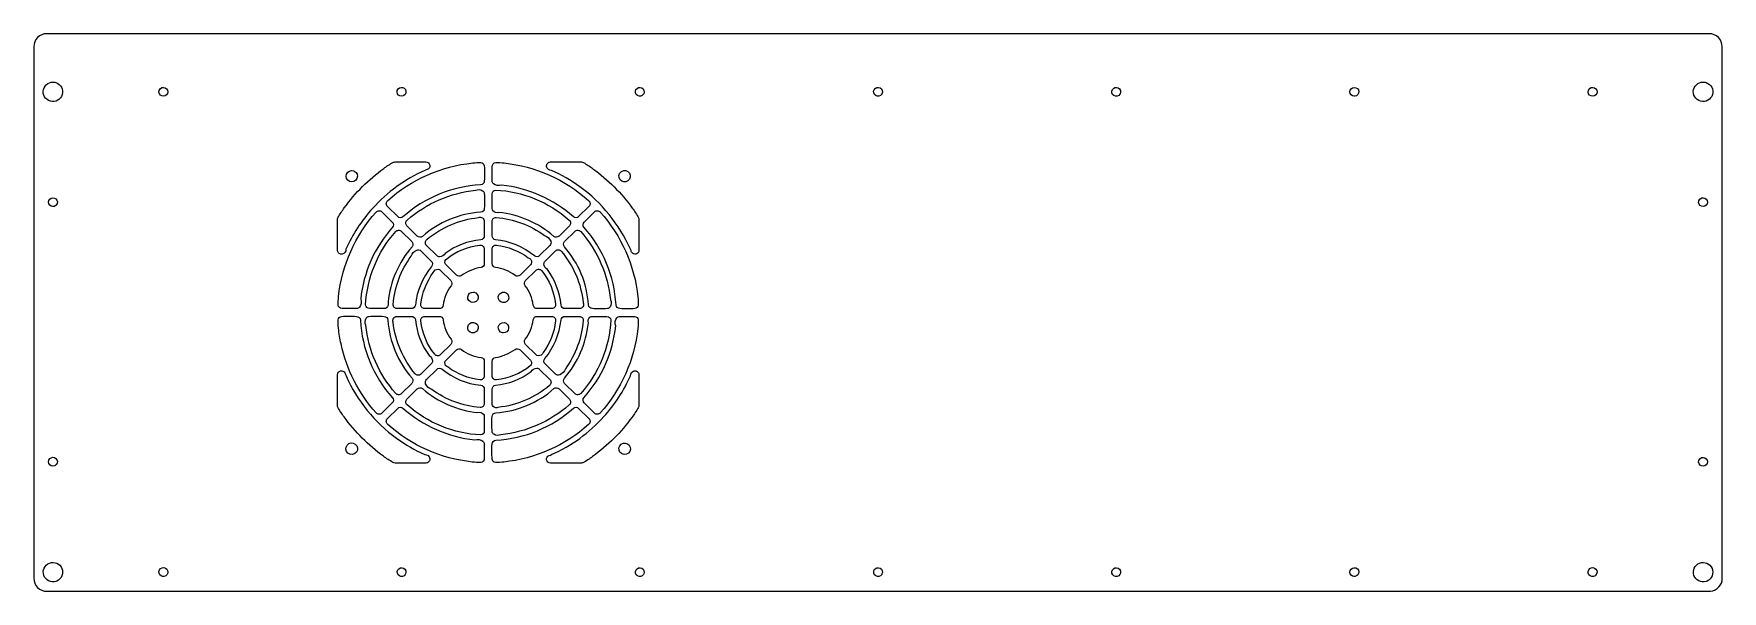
# Model space of a CAD drawing. Header units: millimetres. Extents: x -325 to 325, y -107 to 107.
import ezdxf

# ---------------------------------------------------------------- set-up
doc = ezdxf.new("R2010")
doc.units = ezdxf.units.MM
doc.layers.get('0').update_dxf_attribs({"color": 70})

msp = doc.modelspace()

# ---------------------------------------------------------------- linework, layer by layer
for points in [[(320.398, -107.348, 0.384311815), (324.875, -102.375), (324.875, 102.375, 0.414716963), (319.875, 107.375), (-319.875, 107.375, 0.414716963), (-324.875, 102.375), (-324.875, -102.375, 0.414716963), (-319.875, -107.375), (319.875, -107.375, 0.026441478)], [(-316.341, 88.5665, -38.210073195), (-316.72, 88.668)], [(-275.549, 86.6089, -27.52289523), (-275.777, 86.5119)], [(-182.668, 83.4354, -27.744393053), (-182.448, 83.5489)], [(-90.2489, 84.062, -27.361161103), (-90.1274, 84.2784)], [(1.41779, 84.062, -27.34548577), (1.53926, 84.2784)], [(93.0845, 84.062, -27.429888615), (93.2059, 84.2784)], [(183.271, 83.3011, -27.365180515), (183.519, 83.3102)], [(274.451, 86.6089, -27.522895236), (274.223, 86.5119)], [(318.659, 88.5665, -38.210073183), (318.28, 88.668)], [(-207.987, 23.7684), (-208, 23.9621), (-208, 35.8425, -0.145637104), (-207.758, 36.6595, -0.0281081), (-205.368, 40.3243, -0.078624597), (-190.197, 55.4605, -0.041172013), (-186.441, 57.8753, -0.103328353), (-185.843, 58), (-173.962, 58, -0.832702396), (-173.425, 55.0996, 0.028483368), (-174.405, 54.7187, 0.104779478), (-194.499, 40.1199, 0.078846244), (-204.751, 24.3336, -0.354262767), (-206.184, 22.4958, -0.437323942)], [(-201.544, 54.4852, -35.307009622), (-201.772, 54.5798)], [(-151.514, 56.4593, -0.034629053), (-151.5, 50.6782, -0.398578023), (-152.921, 49.1802, 0.171011227), (-182.806, 36.8271, -0.384447401), (-184.811, 36.9322), (-188.772, 40.8936, -0.444228473), (-188.656, 43.12, -0.158533956), (-155.975, 57.6035, -0.04132446), (-152.831, 57.7478, -0.342374562)], [(-147.124, 57.7522, -0.028074715), (-143.868, 57.5871, -0.157686782), (-111.344, 43.12, -0.444928322), (-111.228, 40.8936), (-115.189, 36.9322, -0.383935982), (-117.194, 36.8271, 0.157389266), (-144.883, 49.0651, -0.264343197), (-147.982, 49.5443, -0.216782016), (-148.5, 50.6782), (-148.5, 56.2574, -0.390037254)], [(-94.8192, 23.2482, 0.020993107), (-95.2813, 24.4054, 0.131325278), (-114.751, 48.4489, 0.050433974), (-125.666, 54.7507, -0.353972804), (-127.504, 56.1841, -0.477895151), (-126.038, 58), (-114.157, 58, -0.14548858), (-113.341, 57.758, -0.026271299), (-109.676, 55.3682, -0.078631285), (-94.5395, 40.1973, -0.041376541), (-92.1247, 36.4413, -0.102967147), (-92, 35.8425), (-92, 23.9621, -0.778218999)], [(-98.6723, 54.3657, -35.768973047), (-98.8738, 54.2227)], [(-151.514, 45.876, -0.034629053), (-151.5, 40.0948, -0.39877402), (-152.921, 38.5969, 0.166506657), (-175.292, 29.3127, -0.3844534), (-177.296, 29.4178), (-181.258, 33.3792, -0.445874571), (-181.141, 35.6055, -0.155561114), (-154.869, 47.0782, -0.259023874), (-152.142, 46.9044, -0.208819985)], [(-147.124, 47.1689, -0.170583697), (-118.859, 35.6055, -0.445356187), (-118.742, 33.3792), (-122.704, 29.4178, -0.384224601), (-124.708, 29.3127, 0.153893922), (-145.989, 38.5398, -0.303229292), (-148.155, 39.1381, -0.173931803), (-148.5, 40.0948), (-148.5, 45.6741, -0.390037254)], [(-316.951, 40.8911, -27.522895223), (-316.723, 40.9881)], [(-207.752, 2.87613, -0.030375299), (-207.587, 6.1315, -0.157680598), (-193.12, 38.6556, -0.445413495), (-190.894, 38.7723), (-186.932, 34.8109, -0.38427141), (-186.827, 32.8063, 0.158727126), (-199.065, 5.11745, -0.263965213), (-199.544, 2.01799, -0.217268718), (-200.678, 1.5), (-206.257, 1.5, -0.390403411)], [(-93.5407, 1.51366, -0.033790004), (-99.3218, 1.5, -0.398672728), (-100.82, 2.92149, 0.171012581), (-113.173, 32.8063, -0.3825573), (-113.068, 34.8109), (-109.106, 38.7723, -0.445555081), (-106.88, 38.6556, -0.158241681), (-92.3965, 5.97536, -0.041338777), (-92.2522, 2.83087, -0.343284016)], [(316.951, 44.1089, -27.522895232), (316.723, 44.0119)], [(-152.866, 28.0185, 0.134441743), (-166.586, 22.7626, -0.254370365), (-168.692, 21.4642, -0.204578296), (-169.782, 21.9033), (-173.743, 25.8647, -0.444228473), (-173.627, 28.0911, -0.151189464), (-153.763, 36.5528, -0.54035771), (-151.5, 35.0907), (-151.5, 29.5115, -0.398687742), (-152.866, 28.0219, -0.014324853)], [(-147.134, 28.0185, -0.38770021), (-148.5, 29.5115), (-148.5, 35.0907, -0.429554932), (-146.922, 36.5887, -0.138263093), (-128.338, 29.6819, -0.195065913), (-125.932, 27.5013, -0.303383975), (-126.257, 25.8647), (-130.218, 21.9033, -0.383935982), (-132.223, 21.7982, 0.147337276)], [(-197.169, 2.87613, -0.170517234), (-185.606, 31.1411, -0.445564187), (-183.379, 31.2578), (-179.418, 27.2964, -0.384122358), (-179.313, 25.2918, 0.155231886), (-188.54, 4.0112, -0.302776683), (-189.138, 1.84476, -0.174760014), (-190.095, 1.5), (-195.674, 1.5, -0.390403411)], [(-104.124, 1.51366, -0.033773314), (-109.905, 1.5, -0.398634097), (-111.403, 2.92149, 0.166574974), (-120.687, 25.2918, -0.384888855), (-120.582, 27.2964), (-116.621, 31.2578, -0.444210017), (-114.394, 31.1411, -0.156906462), (-102.922, 4.86909, -0.260008722), (-103.096, 2.14189, -0.20972768)], [(-178.019, 2.866, -0.388438924), (-179.511, 1.5), (-185.091, 1.5, -0.4298556), (-186.589, 3.07849, -0.137459898), (-179.682, 21.6622, -0.195637552), (-177.501, 24.0677, -0.303883017), (-175.865, 23.7434), (-171.903, 19.782, -0.384118505), (-171.798, 17.7773, 0.144308911)], [(-160.322, 14.2324, -0.36791081), (-162.264, 14.3854), (-166.229, 18.3502, -0.44572191), (-166.112, 20.5766, -0.141234428), (-153.235, 25.9442, -0.460899582), (-151.5, 24.4627), (-151.5, 18.8217, -0.368100861), (-152.765, 17.3401, 0.114461214)], [(-139.678, 14.2324, 0.130888612), (-147.235, 17.3401, -0.369727624), (-148.5, 18.8217), (-148.5, 24.4627, -0.460914891), (-146.765, 25.9442, -0.128237823), (-134.559, 21.1198, -0.347586179), (-133.34, 19.2582, -0.172798284), (-133.771, 18.3502), (-137.736, 14.3854, -0.358262058)], [(-121.981, 2.866, 0.131995263), (-127.237, 16.5865, -0.255143436), (-128.536, 18.6924, -0.202455784), (-128.097, 19.782), (-124.135, 23.7434, -0.445555081), (-121.909, 23.6267, -0.149297731), (-113.447, 3.76282, -0.54152591), (-114.909, 1.5), (-120.489, 1.5, -0.400146577), (-121.978, 2.86635, -0.012829105)], [(-164.232, 10.3218, 0.130812481), (-167.34, 2.76534, -0.369122035), (-168.822, 1.5), (-174.463, 1.5, -0.462139281), (-175.944, 3.23465, -0.127467225), (-171.12, 15.4415, -0.347060012), (-169.258, 16.6605, -0.172686181), (-168.35, 16.2289), (-164.385, 12.264, -0.381215239)], [(-135.768, 10.3218, -0.36937743), (-135.615, 12.264), (-131.65, 16.2289, -0.444210017), (-129.423, 16.1122, -0.141236062), (-124.056, 3.23465, -0.461041698), (-125.537, 1.5), (-131.178, 1.5, -0.36658176), (-132.66, 2.76534, 0.135197873)], [(-155.465, 7.82314, -32.454430385), (-155.709, 7.85716)], [(-144.535, 7.82314, -33.117875068), (-144.772, 7.75941)], [(-206.459, -1.51366, -0.033773314), (-200.678, -1.5, -0.398634097), (-199.18, -2.92149, 0.171012581), (-186.827, -32.8063, -0.3825573), (-186.932, -34.8109), (-190.894, -38.7723, -0.445555081), (-193.12, -38.6556, -0.130735475), (-206.631, -12.1176, -0.024963432), (-207.604, -5.97536, -0.040190502), (-207.748, -2.83087, -0.343190891)], [(-195.876, -1.51366, -0.033773314), (-190.095, -1.5, -0.398634097), (-188.597, -2.92149, 0.166574974), (-179.313, -25.2918, -0.384888855), (-179.418, -27.2964), (-183.379, -31.2578, -0.444210017), (-185.606, -31.1411, -0.156906462), (-197.078, -4.86909, -0.260008722), (-196.904, -2.14189, -0.20972768)], [(-178.019, -2.866, 0.131995263), (-172.763, -16.5865, -0.255143436), (-171.464, -18.6924, -0.202455784), (-171.903, -19.782), (-175.865, -23.7434, -0.445555081), (-178.091, -23.6267, -0.149297731), (-186.553, -3.76282, -0.54152591), (-185.091, -1.5), (-179.511, -1.5, -0.400146577), (-178.022, -2.86635, -0.012829105)], [(-164.232, -10.3218, -0.36937743), (-164.385, -12.264), (-168.35, -16.2289, -0.444210017), (-170.577, -16.1122, -0.141236062), (-175.944, -3.23465, -0.461041698), (-174.463, -1.5), (-168.822, -1.5, -0.36658176), (-167.34, -2.76534, 0.135197873)], [(-155.465, -7.82314, -33.117875068), (-155.228, -7.75941)], [(-144.535, -7.82314, -32.454430385), (-144.291, -7.85716)], [(-135.768, -10.3218, 0.130812481), (-132.66, -2.76534, -0.369122035), (-131.178, -1.5), (-125.537, -1.5, -0.462139281), (-124.056, -3.23465, -0.127467225), (-128.88, -15.4415, -0.347060012), (-130.742, -16.6605, -0.172686181), (-131.65, -16.2289), (-135.615, -12.264, -0.381215239)], [(-121.981, -2.866, -0.388438924), (-120.489, -1.5), (-114.909, -1.5, -0.4298556), (-113.411, -3.07849, -0.137459898), (-120.318, -21.6622, -0.195637552), (-122.499, -24.0677, -0.303883017), (-124.135, -23.7434), (-128.097, -19.782, -0.384118505), (-128.202, -17.7773, 0.144308911)], [(-102.831, -2.87613, -0.170517234), (-114.394, -31.1411, -0.445564187), (-116.621, -31.2578), (-120.582, -27.2964, -0.384122358), (-120.687, -25.2918, 0.155231886), (-111.46, -4.0112, -0.302776683), (-110.862, -1.84476, -0.174760014), (-109.905, -1.5), (-104.326, -1.5, -0.390403411)], [(-92.2478, -2.87613, -0.02836127), (-92.4129, -6.1315, -0.157679003), (-106.88, -38.6556, -0.445413495), (-109.106, -38.7723), (-113.068, -34.8109, -0.38427141), (-113.173, -32.8063, 0.158727126), (-100.935, -5.11745, -0.263965213), (-100.456, -2.01799, -0.217526071), (-99.3218, -1.5), (-93.7426, -1.5, -0.390099585)], [(-160.322, -14.2324, 0.130888612), (-152.765, -17.3401, -0.369727624), (-151.5, -18.8217), (-151.5, -24.4627, -0.460914891), (-153.235, -25.9442, -0.128237823), (-165.441, -21.1198, -0.347586179), (-166.66, -19.2582, -0.172798284), (-166.229, -18.3502), (-162.264, -14.3854, -0.358262058)], [(-139.678, -14.2324, -0.36791081), (-137.736, -14.3854), (-133.771, -18.3502, -0.44572191), (-133.888, -20.5766, -0.141234428), (-146.765, -25.9442, -0.460899582), (-148.5, -24.4627), (-148.5, -18.8217, -0.368100861), (-147.235, -17.3401, 0.114461214)], [(-205.181, -23.2482, 0.02103294), (-204.719, -24.4054, 0.131320326), (-185.249, -48.4489, 0.050433974), (-174.334, -54.7507, -0.353972804), (-172.496, -56.1841, -0.477895151), (-173.962, -58), (-185.843, -58, -0.14548858), (-186.659, -57.758, -0.026271299), (-190.324, -55.3682, -0.076818427), (-205.461, -40.1973, -0.041861297), (-207.875, -36.4413, -0.103216495), (-208, -35.8425), (-208, -23.9621, -0.778990522)], [(-152.866, -28.0185, -0.38770021), (-151.5, -29.5115), (-151.5, -35.0907, -0.429554932), (-153.078, -36.5887, -0.138263093), (-171.662, -29.6819, -0.195065913), (-174.068, -27.5013, -0.303383975), (-173.743, -25.8647), (-169.782, -21.9033, -0.383935982), (-167.777, -21.7982, 0.147337276)], [(-147.134, -28.0185, 0.134441743), (-133.414, -22.7626, -0.254370365), (-131.308, -21.4642, -0.204578296), (-130.218, -21.9033), (-126.257, -25.8647, -0.444228473), (-126.373, -28.0911, -0.151189464), (-146.237, -36.5528, -0.54035771), (-148.5, -35.0907), (-148.5, -29.5115, -0.398687742), (-147.134, -28.0219, -0.014324853)], [(-92.0126, -23.7684), (-92, -23.9621), (-92, -35.8425, -0.144956041), (-92.242, -36.6595, -0.026258379), (-94.6318, -40.3243, -0.078621253), (-109.803, -55.4605, -0.041172013), (-113.559, -57.8753, -0.103328353), (-114.157, -58), (-126.038, -58, -0.832702396), (-126.575, -55.0996, 0.028483368), (-125.595, -54.7187, 0.104779478), (-105.501, -40.1199, 0.078839494), (-95.2493, -24.3336, -0.354175392), (-93.8159, -22.4958, -0.438533096)], [(-152.876, -47.1689, -0.170583697), (-181.141, -35.6055, -0.445356187), (-181.258, -33.3792), (-177.296, -29.4178, -0.384224601), (-175.292, -29.3127, 0.153893922), (-154.011, -38.5398, -0.303229292), (-151.845, -39.1381, -0.173931803), (-151.5, -40.0948), (-151.5, -45.6741, -0.390037254)], [(-148.486, -45.876, -0.034629053), (-148.5, -40.0948, -0.39877402), (-147.079, -38.5969, 0.166506657), (-124.708, -29.3127, -0.3844534), (-122.704, -29.4178), (-118.742, -33.3792, -0.445874571), (-118.859, -35.6055, -0.155561114), (-145.131, -47.0782, -0.259023874), (-147.858, -46.9044, -0.208819985)], [(-152.876, -57.7522, -0.028074715), (-156.132, -57.5871, -0.157686782), (-188.656, -43.12, -0.444928322), (-188.772, -40.8936), (-184.811, -36.9322, -0.383935982), (-182.806, -36.8271, 0.157389266), (-155.117, -49.0651, -0.264343197), (-152.018, -49.5443, -0.216782016), (-151.5, -50.6782), (-151.5, -56.2574, -0.390037254)], [(-148.486, -56.4593, -0.034629053), (-148.5, -50.6782, -0.398578023), (-147.079, -49.1802, 0.171011227), (-117.194, -36.8271, -0.384447401), (-115.189, -36.9322), (-111.228, -40.8936, -0.444228473), (-111.344, -43.12, -0.158533956), (-144.025, -57.6035, -0.04132446), (-147.169, -57.7478, -0.342374562)], [(-201.544, -54.4852, -36.173295902), (-201.328, -54.3657)], [(-98.6723, -54.3657, -35.67814631), (-98.4561, -54.4852)], [(-316.951, -59.1089, -27.522895228), (-316.723, -59.0119)], [(316.951, -55.8911, -27.522895231), (316.723, -55.9881)], [(-316.341, -103.566, -38.074814977), (-315.975, -103.426)], [(318.659, -103.566, -38.074814979), (319.025, -103.426)], [(-273.582, -100.938, -27.754384776), (-273.461, -100.722)], [(-181.916, -100.938, -27.066681471), (-181.794, -100.722)], [(-90.2489, -100.938, -27.190052128), (-90.1274, -100.722)], [(1.41779, -100.938, -27.174632041), (1.53926, -100.722)], [(93.0845, -100.938, -27.257942219), (93.2059, -100.722)], [(183.271, -101.699, -27.363185357), (183.519, -101.69)], [(276.418, -100.938, -27.754384776), (276.539, -100.722)]]:
    msp.add_lwpolyline(points, format="xyb", close=True)

doc.saveas('drawing.dxf')
